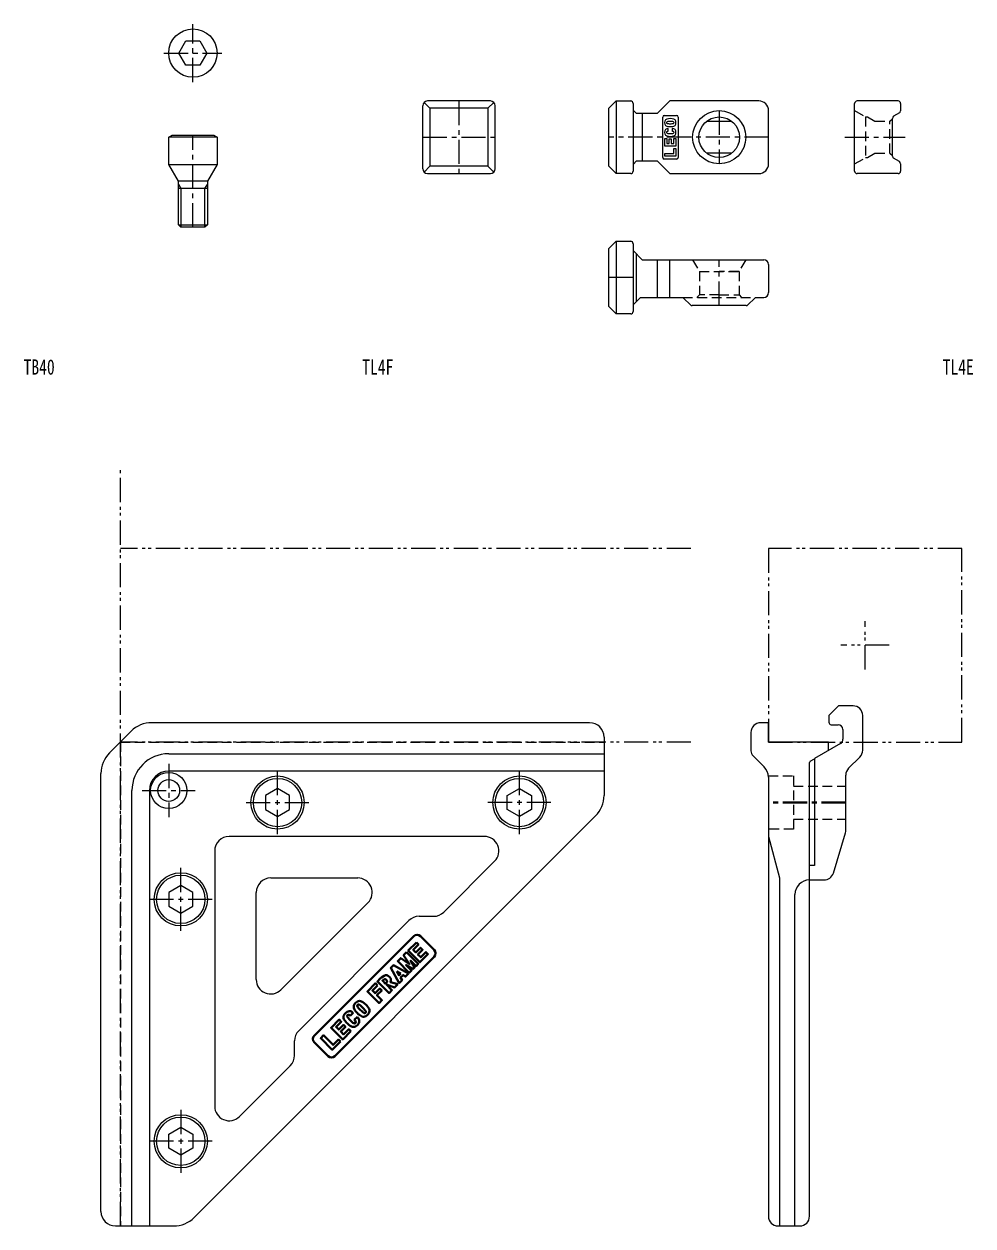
# Model space of a CAD drawing. Units: millimetres on the paper. Extents: x -598 to 1503, y -396 to 443.
# Drawn here: x -594.4 to -398.2, y 194.5 to 442.9 of the extents above; entities that cross this region are included whole.
import ezdxf
from ezdxf.enums import TextEntityAlignment as Align

# ---------------------------------------------------------------- set-up
doc = ezdxf.new("R2010")
doc.units = ezdxf.units.MM
for name, pattern in [('CHAIN1', [8, 5, -1, 1, -1]), ('DASHED2', [3, 2, -1]), ('DOUBLE_CHAIN1', [8.8, 5, -1, 0.6, -0.6, 0.6, -1])]:
    doc.linetypes.add(name, pattern=pattern)
for name, color, linetype, lineweight in [('0-0', 7, 'Continuous', 18), ('0-1', 4, 'CHAIN1', 18), ('0-3', 4, 'DOUBLE_CHAIN1', 18)]:
    doc.layers.add(name, color=color, linetype=linetype, lineweight=lineweight)
doc.styles.add('ＭＳ ゴシック', font='')
doc.styles.get('ＭＳ ゴシック').set_extended_font_data('MS Gothic')

msp = doc.modelspace()

# ---------------------------------------------------------------- linework, layer by layer
at = {"layer": '0-0'}
for p, q in [((-512, 413), (-512, 426)), ((-510.5, 425.5), (-511.707, 426.707)), ((-498, 427), (-511, 427)), ((-498.5, 425.5), (-510.5, 425.5)), ((-510.5, 425.5), (-510.5, 413.5)), ((-498.5, 425.5), (-497.293, 426.707)), ((-497, 413), (-497, 426)), ((-471.997, 427), (-468.997, 427)), ((-468.497, 426.5), (-468.497, 412.5)), ((-440.497, 414), (-440.497, 425)), ((-422.705, 412.5), (-422.705, 426.5)), ((-413.705, 427), (-422.205, 427)), ((-413.205, 426.5), (-413.205, 424.97)), ((-466.597, 424.4), (-466.597, 414.6)), ((-462.385, 415.338), (-462.385, 423.662)), ((-462.048, 424), (-459.523, 424)), ((-459.185, 423.662), (-459.185, 415.338)), ((-453.295, 422.8), (-448.099, 422.8)), ((-414.905, 415.589), (-414.905, 423.411)), ((-413.455, 424.537), (-414.655, 423.844)), ((-461.282, 420.726), (-461.282, 421.311)), ((-460.454, 421.326), (-460.454, 420.729)), ((-554.5, 419.5), (-564.5, 419.5)), ((-459.523, 415), (-462.048, 415)), ((-448.099, 416.2), (-453.295, 416.2)), ((-413.455, 414.463), (-414.655, 415.156)), ((-564.5, 413.9), (-554.5, 413.9)), ((-510.5, 413.5), (-511.707, 412.293)), ((-498.5, 413.5), (-497.293, 412.293)), ((-413.205, 414.03), (-413.205, 412.5)), ((-556.5, 410.436), (-562.5, 410.436)), ((-511, 412), (-498, 412)), ((-413.705, 412), (-422.205, 412)), ((-471.997, 398), (-468.997, 398)), ((-468.497, 397.5), (-468.497, 383.5)), ((-467.797, 385.6), (-467.797, 395.4)), ((-463.497, 394.2), (-463.497, 386.4)), ((-460.897, 386.4), (-460.897, 394.2)), ((-440.497, 393.2), (-440.497, 387.4)), ((-468.497, 384.9), (-466.997, 386.4)), ((-466.997, 386.4), (-458.197, 386.4)), ((-456.497, 384.7), (-458.197, 386.4)), ((-443.197, 386.4), (-444.897, 384.7)), ((-443.197, 386.4), (-441.497, 386.4)), ((-468.997, 383), (-471.997, 383)), ((-445.104, 384.7), (-456.29, 384.7)), ((-477.5, 298.5), (-568.015, 298.5)), ((-427.533, 298.1), (-426.133, 298.1)), ((-421.033, 292.828), (-421.033, 300)), ((-572.257, 296.743), (-576.743, 292.257)), ((-444.133, 296.5), (-444.133, 292.721)), ((-425.133, 297.1), (-425.133, 295.084)), ((-474.5, 295.5), (-474.5, 283.485)), ((-443.694, 291.661), (-441.412, 289.379)), ((-431.883, 290.535), (-431.033, 291.026)), ((-423.948, 289.086), (-421.619, 291.414)), ((-432.033, 196.5), (-432.033, 290.275)), ((-578.5, 197.5), (-578.5, 288.015)), ((-440.533, 287.257), (-440.533, 196.5)), ((-424.533, 276.294), (-424.533, 287.672)), ((-559.243, 196.257), (-476.257, 279.243)), ((-427.106, 267.425), (-424.618, 275.719)), ((-432.033, 266), (-429.021, 266)), ((-435.033, 194.5), (-435.033, 263)), ((-575.5, 194.5), (-563.485, 194.5)), ((-438.533, 194.5), (-434.033, 194.5))]:
    msp.add_line(p, q, dxfattribs=at)
at = {"layer": '0-0', "linetype": 'CHAIN1', "lineweight": 40}
msp.add_line((-424.533, 282), (-440.533, 282), dxfattribs=at)
at = {"layer": '0-0'}
for points in [[(-556.613, 436.899), (-558.057, 434.399), (-560.943, 434.399), (-562.387, 436.899), (-560.943, 439.399), (-558.057, 439.399)], [(-557, 400.9), (-562, 400.9), (-562.5, 401.4), (-562.5, 410.436), (-564.5, 413.9), (-564.5, 419.5), (-563.807, 419.9), (-555.193, 419.9), (-554.5, 419.5), (-554.5, 413.9), (-556.5, 410.436), (-556.5, 401.4)], [(-461.968, 417.651), (-461.968, 419.26), (-461.558, 419.26), (-461.558, 418.222), (-461.026, 418.222), (-461.026, 419.161), (-460.641, 419.161), (-460.641, 418.222), (-460.08, 418.222), (-460.08, 419.26), (-459.671, 419.26), (-459.671, 417.651)], [(-461.968, 415.602), (-461.968, 416.174), (-460.08, 416.174), (-460.08, 417.21), (-459.671, 417.21), (-459.671, 415.602)], [(-471.997, 383), (-473.497, 384.5), (-473.497, 396.5), (-471.997, 398)], [(-539.5, 280.557), (-539.5, 283.443), (-542, 284.887), (-544.5, 283.443), (-544.5, 280.557), (-542, 279.113)], [(-494.5, 280.557), (-494.5, 283.443), (-492, 284.887), (-489.5, 283.443), (-489.5, 280.557), (-492, 279.113)], [(-564.5, 260.557), (-562, 259.113), (-559.5, 260.557), (-559.5, 263.443), (-562, 264.887), (-564.5, 263.443)], [(-562, 209.113), (-564.5, 210.557), (-564.5, 213.443), (-562, 214.887), (-559.5, 213.443), (-559.5, 210.557)]]:
    msp.add_lwpolyline(points, close=True, dxfattribs=at)
for points in [[(-498.5, 425.5), (-498.5, 413.5), (-510.5, 413.5)], [(-468.997, 412), (-471.997, 412), (-473.497, 413.5), (-473.497, 425.5), (-471.997, 427), (-471.997, 412)], [(-442.497, 427), (-460.897, 427), (-463.497, 424.4), (-467.797, 424.4), (-468.497, 425.1)], [(-468.497, 413.9), (-467.797, 414.6), (-463.497, 414.6), (-460.897, 412), (-442.497, 412)], [(-468.497, 396.1), (-466.597, 394.2), (-441.497, 394.2)], [(-423.033, 302), (-426.033, 302), (-428.033, 300), (-428.033, 298.6)], [(-428.133, 292.774), (-428.133, 294.5), (-440.533, 294.5), (-440.533, 298.5), (-442.133, 298.5)], [(-425.633, 294.218), (-431.033, 291.1), (-431.033, 269), (-432.033, 269)], [(-440.533, 275), (-438.233, 266.416), (-438.233, 194.5)]]:
    msp.add_lwpolyline(points, dxfattribs=at)
for centre, radius in [((-559.5, 436.899), 5), ((-450.697, 419.5), 5.5), ((-450.697, 419.5), 4.2), ((-564.5, 284.5), 3.75), ((-564.5, 284.5), 2.25), ((-542, 282), 5.5), ((-542, 282), 5), ((-492, 282), 5.5), ((-492, 282), 5), ((-562, 262), 5.5), ((-562, 262), 5), ((-562, 212), 5.5), ((-562, 212), 5)]:
    msp.add_circle(centre, radius, dxfattribs=at)
for centre, radius, start, end in [((-511, 426), 1, 90, 180), ((-498, 426), 1, 0, 90), ((-468.997, 426.5), 0.5, 0, 90), ((-442.497, 425), 2, 0, 90), ((-422.205, 426.5), 0.5, 90, 180), ((-413.705, 426.5), 0.5, 0, 90), ((-413.705, 424.97), 0.5, 300, 0), ((-462.048, 423.662), 0.338, 90, 180), ((-460.758, 422.528), 1.241, 165.73071, 194.26929), ((-461.343, 422.654), 0.644, 109.11812, 163.7709), ((-461.419, 422.528), 0.187, 108.78093, 251.21907), ((-460.819, 420.665), 2.699, 74.216, 105.784), ((-461.203, 421.7), 1.042, 89.28078, 105.35526), ((-461.203, 423.357), 1.042, 254.64474, 270.71922), ((-460.819, 415.899), 6.854, 86.78919, 93.21081), ((-460.819, 429.158), 6.854, 266.78919, 273.21081), ((-460.436, 421.7), 1.042, 74.64474, 90.71922), ((-460.436, 423.357), 1.042, 269.28078, 285.35526), ((-460.22, 422.528), 0.187, 288.78093, 71.21907), ((-460.296, 422.654), 0.644, 16.2291, 70.88188), ((-460.881, 422.528), 1.241, 345.73071, 14.26929), ((-459.523, 423.662), 0.338, 0, 90), ((-414.405, 423.411), 0.5, 120, 180), ((-460.758, 420.515), 1.241, 165.73071, 194.26929), ((-461.343, 422.402), 0.644, 196.2291, 250.88188), ((-461.343, 420.641), 0.644, 109.11812, 163.7709), ((-461.343, 420.389), 0.644, 196.2291, 250.88188), ((-461.419, 420.515), 0.187, 108.78093, 251.21907), ((-460.819, 424.391), 2.699, 254.216, 285.784), ((-460.819, 418.652), 2.699, 99.86632, 105.784), ((-461.203, 419.687), 1.042, 94.35281, 105.35526), ((-461.203, 421.344), 1.042, 254.64474, 270.71922), ((-460.819, 427.145), 6.854, 266.78919, 273.21081), ((-460.819, 418.652), 2.699, 74.216, 82.22376), ((-460.436, 419.687), 1.042, 74.64474, 91.00008), ((-460.436, 421.344), 1.042, 269.28078, 285.35526), ((-460.22, 420.515), 0.187, 288.78093, 71.21907), ((-460.296, 422.402), 0.644, 289.11812, 343.7709), ((-460.296, 420.641), 0.644, 16.2291, 70.88188), ((-460.296, 420.389), 0.644, 289.11812, 343.7709), ((-460.881, 420.515), 1.241, 345.73071, 14.26929), ((-460.819, 422.378), 2.699, 254.216, 285.784), ((-462.048, 415.338), 0.338, 180, 270), ((-459.523, 415.338), 0.338, 270, 0), ((-414.405, 415.589), 0.5, 180, 240), ((-511, 413), 1, 180, 270), ((-498, 413), 1, 270, 0), ((-468.997, 412.5), 0.5, 270, 0), ((-442.497, 414), 2, 270, 0), ((-422.205, 412.5), 0.5, 180, 270), ((-413.705, 412.5), 0.5, 270, 0), ((-413.705, 414.03), 0.5, 0, 60), ((-468.997, 397.5), 0.5, 0, 90), ((-441.497, 393.2), 1, 0, 90), ((-441.497, 387.4), 1, 270, 0), ((-468.997, 383.5), 0.5, 270, 0), ((-456.29, 385.2), 0.5, 225, 270), ((-445.104, 385.2), 0.5, 270, 315), ((-423.033, 300), 2, 0, 90), ((-568.015, 292.5), 6, 90, 135), ((-477.5, 295.5), 3, 0, 90), ((-442.133, 296.5), 2, 90, 180), ((-427.533, 298.6), 0.5, 180, 270), ((-426.133, 297.1), 1, 0, 90), ((-426.133, 295.084), 1, 300, 0), ((-572.5, 288.015), 6, 135, 180), ((-442.633, 292.721), 1.5, 180, 225), ((-423.033, 292.828), 2, 315, 0), ((-443.533, 287.257), 3, 0, 45), ((-431.733, 290.275), 0.3, 120, 180), ((-422.533, 287.672), 2, 135, 180), ((-480.5, 283.485), 6, 315, 0), ((-426.533, 276.294), 2, 343.30076, 0), ((-432.033, 263), 3, 90, 180), ((-429.021, 268), 2, 270, 343.30076), ((-575.5, 197.5), 3, 180, 270), ((-563.485, 200.5), 6, 270, 315), ((-438.533, 196.5), 2, 180, 270), ((-434.033, 196.5), 2, 270, 0)]:
    msp.add_arc(centre, radius, start, end, dxfattribs=at)
at = {"layer": '0-1'}
for p, q in [((-559.5, 430.899), (-559.5, 442.899)), ((-565.5, 436.899), (-553.5, 436.899)), ((-504.5, 427), (-504.5, 412)), ((-450.697, 425), (-450.697, 414)), ((-559.5, 400.9), (-559.5, 419.9)), ((-512, 419.5), (-497, 419.5)), ((-440.497, 419.5), (-473.497, 419.5)), ((-424.736, 419.5), (-412.267, 419.5)), ((-450.697, 384.7), (-450.697, 394.2)), ((-468.497, 390.5), (-473.497, 390.5)), ((-564.5, 290), (-564.5, 279)), ((-542, 275.5), (-542, 288.5)), ((-492, 275.5), (-492, 288.5)), ((-570, 284.5), (-559, 284.5)), ((-548.5, 282), (-535.5, 282)), ((-485.5, 282), (-498.5, 282)), ((-562, 255.5), (-562, 268.5)), ((-555.5, 262), (-568.5, 262)), ((-562, 218.5), (-562, 205.5)), ((-555.5, 212), (-568.5, 212))]:
    msp.add_line(p, q, dxfattribs=at)
at = {"layer": '0-1', "linetype": 'DASHED2'}
for p, q in [((-420.453, 423.7), (-420.053, 423.7)), ((-420.053, 423.7), (-418.494, 422.8)), ((-418.494, 422.8), (-415.405, 422.8)), ((-418.494, 416.2), (-415.405, 416.2)), ((-415.405, 416.2), (-414.905, 415.7)), ((-445.197, 394.2), (-446.597, 391.775)), ((-454.797, 391.775), (-454.797, 386.9)), ((-446.597, 391.775), (-450.697, 391.775)), ((-446.597, 391.775), (-446.597, 386.9)), ((-458.197, 386.4), (-443.197, 386.4)), ((-454.797, 386.9), (-455.297, 386.4)), ((-450.697, 386.9), (-454.797, 386.9)), ((-450.697, 386.9), (-446.597, 386.9)), ((-446.597, 386.9), (-446.097, 386.4)), ((-574.5, 294.5), (-474.5, 294.5)), ((-574.5, 294.5), (-574.5, 194.5)), ((-435.333, 285.4), (-424.533, 285.4)), ((-435.333, 278.6), (-424.533, 278.6))]:
    msp.add_line(p, q, dxfattribs=at)
at = {"layer": '0-1', "linetype": 'Continuous'}
for p, q in [((-562.5, 409.766), (-562, 408.9)), ((-556.5, 408.9), (-562.5, 408.9)), ((-562, 408.9), (-562, 400.9)), ((-557, 408.9), (-556.5, 409.766)), ((-557, 400.9), (-557, 408.9)), ((-562.5, 401.4), (-556.5, 401.4)), ((-564.5, 292.1), (-474.5, 292.1)), ((-474.5, 288.5), (-564.5, 288.5)), ((-572.1, 194.5), (-572.1, 284.5)), ((-568.5, 284.5), (-568.5, 194.5)), ((-499.243, 275), (-552, 275)), ((-555, 272), (-555, 219.243)), ((-507.621, 259.379), (-497.121, 269.879)), ((-543.416, 266.416), (-525.436, 266.416)), ((-546.416, 245.436), (-546.416, 263.416)), ((-523.315, 261.295), (-541.295, 243.315)), ((-512.728, 258.5), (-509.743, 258.5)), ((-537.621, 234.849), (-514.849, 257.621)), ((-538.5, 229.743), (-538.5, 232.728)), ((-549.879, 217.121), (-539.379, 227.621))]:
    msp.add_line(p, q, dxfattribs=at)
at = {"layer": '0-1', "color": 7, "linetype": 'Continuous', "lineweight": 40}
for p, q in [((-534.387, 233.858), (-513.858, 254.387)), ((-512.444, 254.387), (-509.615, 251.558)), ((-509.615, 250.144), (-530.144, 229.615)), ((-517.33, 247.118), (-516.547, 246.673)), ((-527.001, 237.96), (-526.388, 238.573)), ((-525.505, 237.722), (-526.131, 237.096)), ((-531.558, 229.615), (-534.387, 232.444))]:
    msp.add_line(p, q, dxfattribs=at)
at = {"layer": '0-1', "linetype": 'DASHED2'}
for points in [[(-422.705, 425), (-420.453, 423.7), (-420.453, 415.3)], [(-415.405, 416.2), (-415.405, 422.8), (-414.905, 423.3)], [(-422.705, 414), (-420.453, 415.3), (-420.053, 415.3), (-418.494, 416.2)], [(-456.197, 394.2), (-454.797, 391.775), (-446.597, 391.775)], [(-440.533, 287.5), (-435.333, 287.5), (-435.333, 276.5), (-440.533, 276.5)]]:
    msp.add_lwpolyline(points, dxfattribs=at)
at = {"layer": '0-1', "color": 7, "linetype": 'Continuous', "lineweight": 40}
for points in [[(-515.315, 251.084), (-515.95, 250.448), (-514.708, 248.626), (-516.53, 249.868), (-517.166, 249.233), (-514.76, 246.827), (-514.3, 247.286), (-515.434, 248.42), (-513.979, 247.607), (-513.689, 247.897), (-514.503, 249.352), (-513.368, 248.218), (-512.909, 248.678)], [(-513.311, 253.088), (-512.882, 252.659), (-513.954, 251.587), (-513.396, 251.029), (-512.439, 251.986), (-512.036, 251.584), (-512.993, 250.626), (-512.406, 250.039), (-511.333, 251.111), (-510.905, 250.682), (-512.577, 249.01), (-514.983, 251.416)], [(-517.12, 244.466), (-517.796, 243.79), (-519.506, 244.397), (-518.348, 243.239), (-518.945, 242.641), (-521.351, 245.047), (-520.754, 245.645), (-520.538, 245.837), (-519.994, 246.222), (-519.85, 246.284), (-519.7, 246.321), (-519.549, 246.331), (-519.4, 246.316), (-519.26, 246.274), (-519.199, 246.246), (-518.972, 246.089), (-518.78, 245.891), (-518.648, 245.695), (-518.595, 245.56), (-518.567, 245.415), (-518.565, 245.265), (-518.59, 245.113), (-518.64, 244.966), (-518.676, 244.891)], [(-514.918, 246.669), (-518.033, 248.366), (-518.583, 247.815), (-516.887, 244.699), (-516.27, 245.316), (-516.578, 245.832), (-516.055, 246.356), (-515.537, 246.05)], [(-521.32, 244.22), (-521.749, 244.649), (-523.434, 242.965), (-521.028, 240.559), (-520.428, 241.159), (-521.444, 242.175), (-520.467, 243.153), (-520.869, 243.555), (-521.847, 242.578), (-522.405, 243.136)], [(-519.664, 244.555), (-520.318, 245.209), (-520.101, 245.393), (-519.922, 245.492), (-519.869, 245.505), (-519.812, 245.507), (-519.751, 245.498), (-519.69, 245.479), (-519.629, 245.451), (-519.571, 245.413), (-519.518, 245.367), (-519.47, 245.315), (-519.431, 245.258), (-519.4, 245.198), (-519.378, 245.137), (-519.367, 245.076), (-519.367, 245.017), (-519.377, 244.963), (-519.381, 244.951), (-519.529, 244.703)], [(-526.85, 234.737), (-528.535, 233.052), (-530.941, 235.458), (-529.256, 237.143), (-528.827, 236.714), (-529.914, 235.627), (-529.356, 235.069), (-528.372, 236.052), (-527.97, 235.65), (-528.953, 234.666), (-528.366, 234.079), (-527.279, 235.166)], [(-528.997, 232.589), (-530.682, 230.905), (-533.088, 233.311), (-532.488, 233.91), (-530.511, 231.933), (-529.426, 233.018)]]:
    msp.add_lwpolyline(points, close=True, dxfattribs=at)
msp.add_lwpolyline([(-516.547, 246.673), (-516.894, 246.326), (-517.34, 247.128)], dxfattribs=at)
at = {"layer": '0-1', "linetype": 'Continuous'}
for centre, radius, start, end in [((-564.5, 284.5), 7.6, 90, 180), ((-564.5, 284.5), 4, 90, 180), ((-552, 272), 3, 90, 180), ((-499.243, 272), 3, 315, 90), ((-543.416, 263.416), 3, 90, 180), ((-525.436, 263.416), 3, 315, 90), ((-512.728, 255.5), 3, 90, 135), ((-509.743, 261.5), 3, 270, 315), ((-543.416, 245.436), 3, 180, 315), ((-535.5, 232.728), 3, 135, 180), ((-541.5, 229.743), 3, 315, 0), ((-552, 219.243), 3, 180, 315)]:
    msp.add_arc(centre, radius, start, end, dxfattribs=at)
at = {"layer": '0-1', "color": 7, "linetype": 'Continuous', "lineweight": 40}
for centre, radius, start, end in [((-513.151, 253.68), 1, 45, 135), ((-510.322, 250.851), 1, 315, 45), ((-525.045, 240.044), 0.954, 64.11812, 118.77089), ((-526.673, 237.191), 1.838, 120.7307, 149.26929), ((-527.154, 237.935), 0.954, 64.11812, 118.77089), ((-528.689, 235.304), 3.998, 54.86632, 60.784), ((-525.309, 239.78), 0.954, 151.2291, 205.88187), ((-522.677, 241.315), 3.998, 209.216, 240.78399), ((-524.565, 239.3), 1.838, 120.7307, 149.26929), ((-525.256, 239.992), 0.276, 63.78093, 206.21906), ((-524.163, 240.633), 1.544, 209.64474, 225.71922), ((-517.684, 246.309), 10.155, 221.78919, 228.2108), ((-525.898, 238.898), 1.544, 44.28077, 60.35526), ((-531.574, 232.419), 10.155, 41.78919, 48.21081), ((-526.58, 237.412), 3.998, 29.216, 60.784), ((-523.359, 239.83), 1.544, 224.28077, 240.35525), ((-524.001, 238.736), 0.276, 243.78093, 26.21907), ((-525.095, 238.095), 1.544, 29.64474, 45.71922), ((-524.693, 239.428), 1.838, 300.7307, 329.26929), ((-523.949, 238.948), 0.954, 331.2291, 25.88188), ((-527.417, 237.671), 0.954, 151.2291, 205.88187), ((-524.786, 239.207), 3.998, 209.216, 240.78399), ((-527.365, 237.883), 0.276, 63.78093, 206.21906), ((-526.271, 238.524), 1.544, 209.64474, 225.71922), ((-519.792, 244.2), 10.155, 221.78919, 228.2108), ((-528.007, 236.789), 1.544, 49.35281, 60.35526), ((-525.468, 237.721), 1.544, 224.28077, 240.35525), ((-526.11, 236.627), 0.276, 243.78093, 26.21907), ((-527.203, 235.986), 1.544, 29.64474, 46.00008), ((-526.801, 237.319), 1.838, 300.7307, 329.26929), ((-528.689, 235.304), 3.998, 29.216, 37.22376), ((-526.057, 236.839), 0.954, 331.2291, 25.88188), ((-524.212, 238.684), 0.954, 244.11812, 298.77089), ((-533.68, 233.151), 1, 135, 225), ((-526.321, 236.575), 0.954, 244.11812, 298.77089), ((-530.851, 230.322), 1, 225, 315)]:
    msp.add_arc(centre, radius, start, end, dxfattribs=at)
at = {"layer": '0-3'}
for p, q in [((-574.5, 194.5), (-574.5, 351.231)), ((-456.56, 334.5), (-574.5, 334.5)), ((-440.533, 334.5), (-440.533, 294.5)), ((-420.533, 309.5), (-420.533, 319.5)), ((-415.533, 314.5), (-425.533, 314.5)), ((-456.56, 294.5), (-574.5, 294.5))]:
    msp.add_line(p, q, dxfattribs=at)
msp.add_lwpolyline([(-440.533, 294.5), (-400.533, 294.5), (-400.533, 334.5), (-440.533, 334.5)], dxfattribs=at)

# ---------------------------------------------------------------- texts
at = {"layer": '0-0', "style": 'ＭＳ ゴシック', "width": 0.75}
for s, p in [('TB40', (-594.5, 369.5)), ('TL4F', (-524.5, 369.5)), ('TL4E', (-404.5, 369.5))]:
    msp.add_text(s, height=3.152, dxfattribs=at).set_placement(p, align=Align.BOTTOM_LEFT)

doc.saveas('drawing.dxf')
